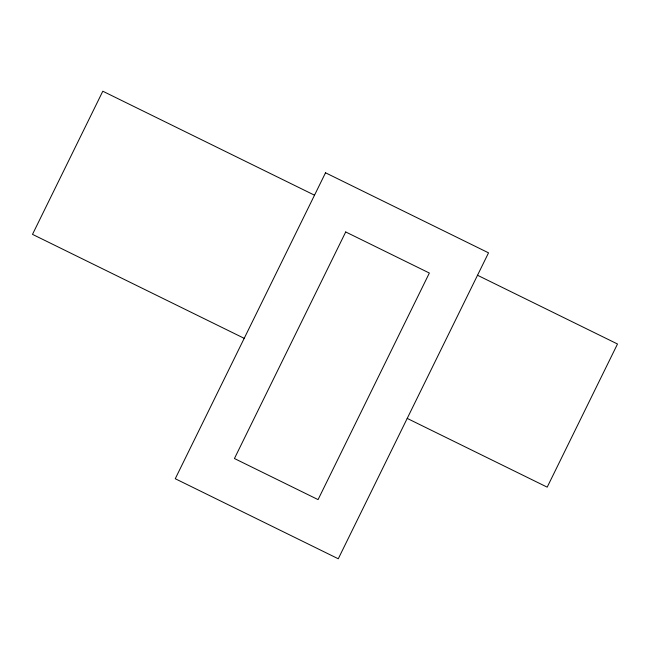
<?xml version="1.0" encoding="UTF-8"?>
<svg xmlns="http://www.w3.org/2000/svg" width="650" height="650" viewBox="0 0 650 650"><rect width="100%" height="100%" fill="white"/><g stroke="black" fill="none" stroke-linecap="round" stroke-linejoin="round"><path stroke-width="0.97" d="M314.511 195.195L102.806 91.219L32.5 234.357L244.205 338.341M477.523 275.259L617.5 344.004L547.194 487.151L407.217 418.405M325.52 172.786L175.256 478.725L338.268 558.781L488.532 252.842L325.52 172.786M345.711 231.953L234.431 458.526L318.077 499.614L429.358 273.041L345.711 231.953"/></g></svg>
